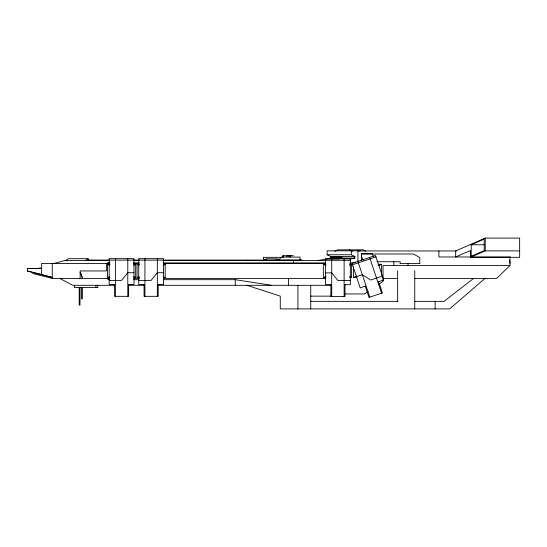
<?xml version="1.0" encoding="UTF-8"?>
<svg xmlns="http://www.w3.org/2000/svg" width="547" height="547" viewBox="0 0 547 547"><rect width="100%" height="100%" fill="white"/><g stroke="black" fill="none" stroke-linecap="round" stroke-linejoin="round"><path stroke-width="0.82" d="M278.744 259.887L281.486 257.09L300.023 257.09L300.023 259.887M509.968 256.782L509.968 265.562L496.649 278.409L414.647 278.409M484.957 278.409L449.655 308.905L280.269 308.905L280.269 296.132L246.923 285.315M66.043 260.516L68.348 258.697L88.293 258.697L88.293 260.516M85.592 260.516L87.896 258.697M473.606 278.409L444.082 301.356L414.722 301.356M368.069 291.626L364.671 293.951L344.507 293.951M378.955 284.201L383.037 281.411L383.037 265.562L509.968 265.562M334.73 251.394L337.451 249.835L363.529 249.835L365.622 251.135M109.906 262.102L106.398 263.469L106.398 270.943L80.142 270.943L80.142 278.409M110.077 264.304L107.513 264.304L107.513 277.582L109.523 276.638M133.659 265.254L135.663 264.304L135.663 277.582L133.96 277.582M139.615 264.304L137.051 264.304L137.051 277.582L139.061 276.638M163.197 265.254L165.201 264.304L165.201 277.582L163.498 277.582M325.909 264.304L323.352 264.304L323.352 277.582L326.033 276.317M349.492 265.254L351.502 264.304L351.502 277.582L349.793 277.582M353.389 266.792L353.389 277.582L356.733 276.003M378.859 265.568L381.532 264.304L381.532 275.093M485.244 238.095L455.665 250.957L455.665 256.981L470.454 250.547L470.454 257.322L519.65 257.322L519.65 238.095L485.244 238.095L485.244 250.888L470.454 257.322M471.206 244.769L484.177 239.135L484.177 250.608L471.206 256.242L471.206 244.769L484.191 244.769M286.614 256.276L288.002 255.736M80.313 272.638L82.2 277.097M352.453 264.769L375.974 256.899M356.439 276.686L362.319 274.724L370.634 280.03L382.394 276.098M365.369 286.129L360.179 287.866L351.981 263.367L375.502 255.497L383.7 279.989L378.551 281.712M53.934 263.469L64.785 260.516L109.598 260.516M317.609 260.618L330.627 258.081L354.832 258.081L354.832 256.413L351.345 254.745L327.14 254.745L327.14 250.827L360.323 250.827M349.806 259.059L354.832 258.081M35.74 268.632L40.813 267.948M349.759 263.182L355.646 262.498M485.216 238.335L483.555 238.335L483.555 239.162M456.882 250.957L357.936 250.957L357.936 261.534M485.244 250.888L519.65 250.888M361.17 253.726L372.186 253.726L373.485 256.673M289.39 255.511L291.004 255.511M293.52 255.736L282.833 255.736L282.833 257.09M283.633 255.818L282.943 255.818M283.633 255.982L283.469 256.352M471.206 256.242L472.834 256.242M327.14 254.745L330.627 256.413L354.832 256.413M330.627 256.762L341.827 256.762L341.827 257.774L330.627 257.774M282.833 256.953L283.633 256.953L283.633 255.736M509.968 256.981L438.899 256.981L438.899 250.957M281.247 257.336L263.613 257.336L263.613 259.305L266.362 259.305L266.362 258.827L277.336 258.827L279.018 259.613M263.613 257.411L263.613 258.717M329.26 258.348L341.362 258.348L338.648 258.875L326.545 258.875M88.19 260.071L109.598 260.071M133.495 260.071L139.492 260.071M163.362 260.071L278.628 260.071M109.188 260.146L133.994 260.146M138.726 260.146L163.526 260.146M66.406 260.235L66.973 260.447M325.52 260.304L350.326 260.304M133.516 260.516L139.492 260.516M163.047 260.516L325.629 260.516M376.835 261.719L400.178 261.719L400.178 263.469M133.434 262.902L139.396 262.902M163.245 262.902L325.629 262.902M109.817 263.469L41.62 263.469L41.62 274.526L52.252 277.425L27.35 271.052L27.35 268.495L41.791 268.495L27.473 268.495M133.68 263.469L138.856 263.469M163.512 263.469L325.882 263.469M400.069 263.469L419.87 263.469M133.96 264.304L135.663 264.304M163.498 264.304L165.201 264.304M349.793 264.304L351.502 264.304M378.121 264.304L381.532 264.304M133.994 272.714L127.793 272.714L121.591 280.392L109.188 280.392M163.526 272.714L157.331 272.714L151.129 280.392L138.726 280.392M325.52 272.871L331.721 272.871L337.923 280.549L350.326 280.549M107.513 277.582L110.077 277.582M137.051 277.582L139.615 277.582M323.352 277.582L325.909 277.582M353.389 277.582L356.801 277.582M32.724 272.522L32.724 273.5L52.252 278.409L109.872 278.409M133.639 278.409L139.594 278.409M163.43 278.409L325.95 278.409M383.037 278.409L397.573 278.409M133.776 279.681L138.897 279.681M163.615 279.681L235.231 279.681L271.524 285.315M114.61 284.495L109.188 284.495L109.188 258.663L133.994 258.663L133.994 284.495L128.518 284.495M144.148 284.495L138.726 284.495L138.726 258.663L163.526 258.663L163.526 284.495L158.056 284.495M330.99 284.659L325.52 284.659L325.52 258.827L350.326 258.827L350.326 284.659L344.897 284.659M114.849 285.315L72.765 285.315L59.78 278.409M128.367 285.315L144.538 285.315M157.509 285.315L331.605 285.315M310.648 296.132L331.605 296.132M310.758 301.356L398.059 301.356M27.35 270.936L41.62 274.526M323.352 264.304L326.033 265.568M349.492 276.638L351.502 277.582M137.051 264.304L139.061 265.254M163.197 276.638L165.201 277.582M107.513 264.304L109.523 265.254M133.659 276.638L135.663 277.582M349.54 249.835L352.371 251.251M106.398 278.409L110.009 280.324M361.293 255.934L363.242 260.365M80.142 272.187L82.563 278.409M378.633 281.684L382.387 292.912L368.999 297.39L365.246 286.17M369.622 257.459L381.574 293.185M357.861 261.398L369.813 297.117M435.118 301.356L435.118 308.905M419.795 263.469L419.795 257.507L413.334 254.006L361.553 254.006L361.553 260.639M414.756 270.656L414.756 308.905M408.11 263.469L408.11 265.562M397.635 270.676L397.635 301.356M393.847 261.719L393.847 265.562M351.345 250.827L351.345 254.745M344.979 284.659L344.979 296.495L330.867 296.495L330.867 284.659M344.125 258.827L344.125 296.495M331.721 258.827L331.721 296.495M330.627 256.413L330.627 258.081M310.758 285.315L310.758 308.905M301.746 260.516L301.746 259.887L276.905 259.887L276.905 260.516M297.917 285.315L297.917 308.905M293.561 260.516L293.561 262.902M290.197 255.736L290.197 257.09M288.932 255.736L288.932 256.577M288.549 278.409L288.549 285.315M275.291 260.071L275.291 260.516M247.955 260.071L247.955 260.516M235.231 279.681L235.231 285.315M158.186 284.495L158.186 296.337L144.066 296.337L144.066 284.495M157.331 258.663L157.331 296.337M144.928 258.663L144.928 296.337M128.648 284.495L128.648 296.337L114.528 296.337L114.528 284.495M127.793 258.663L127.793 296.337M115.39 258.663L115.39 296.337M107.041 260.071L107.041 260.516M97.824 285.315L97.824 287.531L74.495 287.531L74.495 285.315M95.882 285.315L95.882 287.531M91.493 260.071L91.493 260.516M82.358 287.531L82.358 298.867L81.544 298.867L81.544 287.531M79.999 287.531L79.999 305.076L79.192 305.076L79.192 287.531M52.252 263.469L52.252 278.409M509.633 260.003A17.805 17.805 0 0 1 509.968 263.442"/></g></svg>
